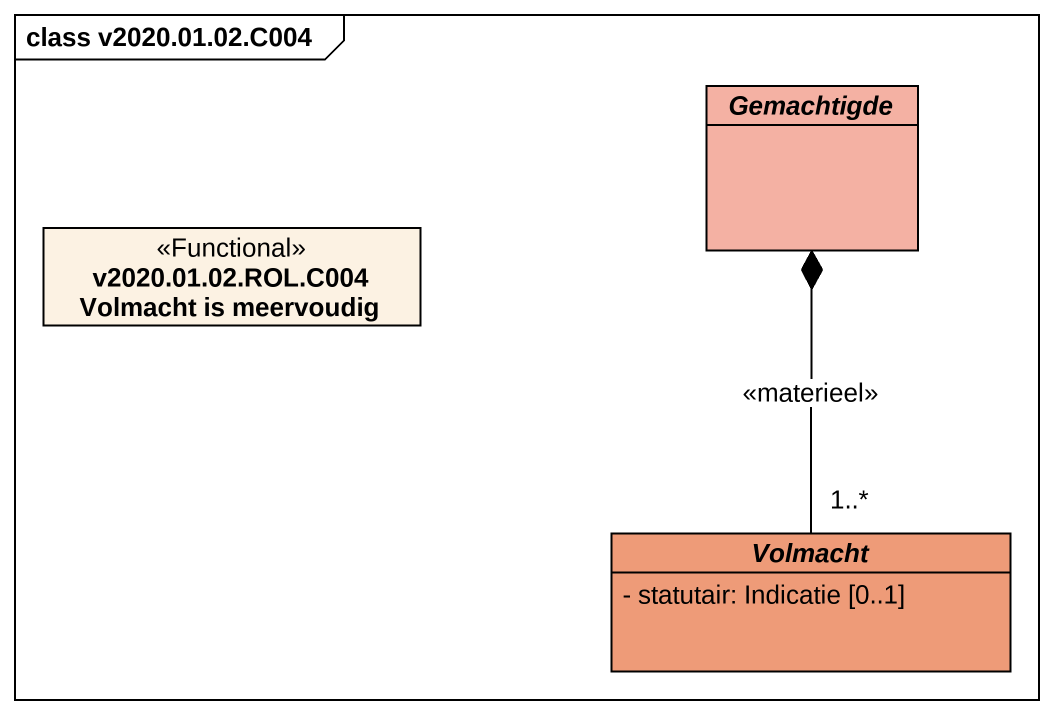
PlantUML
@startuml
mainframe class v2020.01.02.C004
hide circle
hide empty members
skinparam classAttributeIconSize 0
abstract class Gemachtigde #F4B1A3
class "v2020.01.02.ROL.C004 Volmacht is meervoudig" as v2020_01_02_ROL_C004 <<Functional>>
abstract class Volmacht #EE9B78 {
  - statutair: Indicatie [0..1]
}
Volmacht "1..*" -up-* Gemachtigde : <<materieel>>
@enduml
